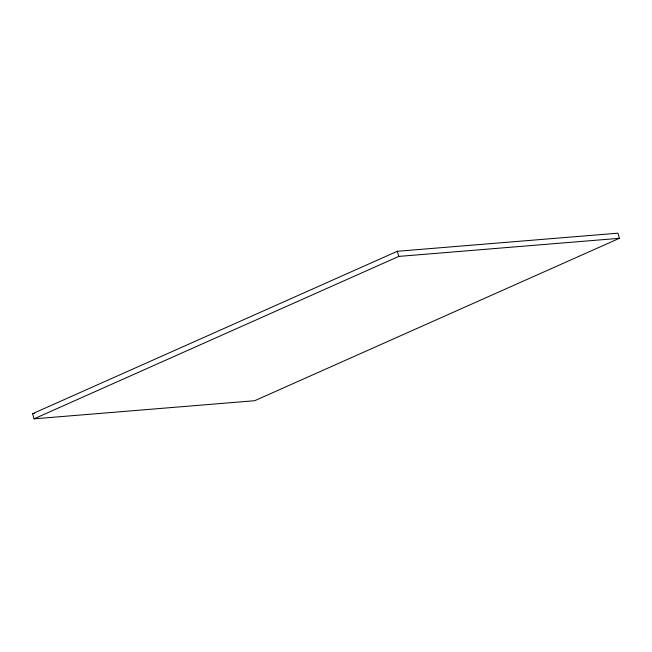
<?xml version="1.0" encoding="UTF-8"?>
<svg xmlns="http://www.w3.org/2000/svg" width="652" height="652" viewBox="0 0 652 652"><rect width="100%" height="100%" fill="white"/><g stroke="black" fill="none" stroke-linecap="round" stroke-linejoin="round"><path stroke-width="0.98" d="M32.6 413.694L397.312 251.281L617.957 233.172L619.4 238.306L254.687 400.719L34.043 418.828L32.6 413.694L34.621 413.531M34.043 418.828L398.755 256.415L619.4 238.306M397.312 251.281L398.755 256.415"/></g></svg>
